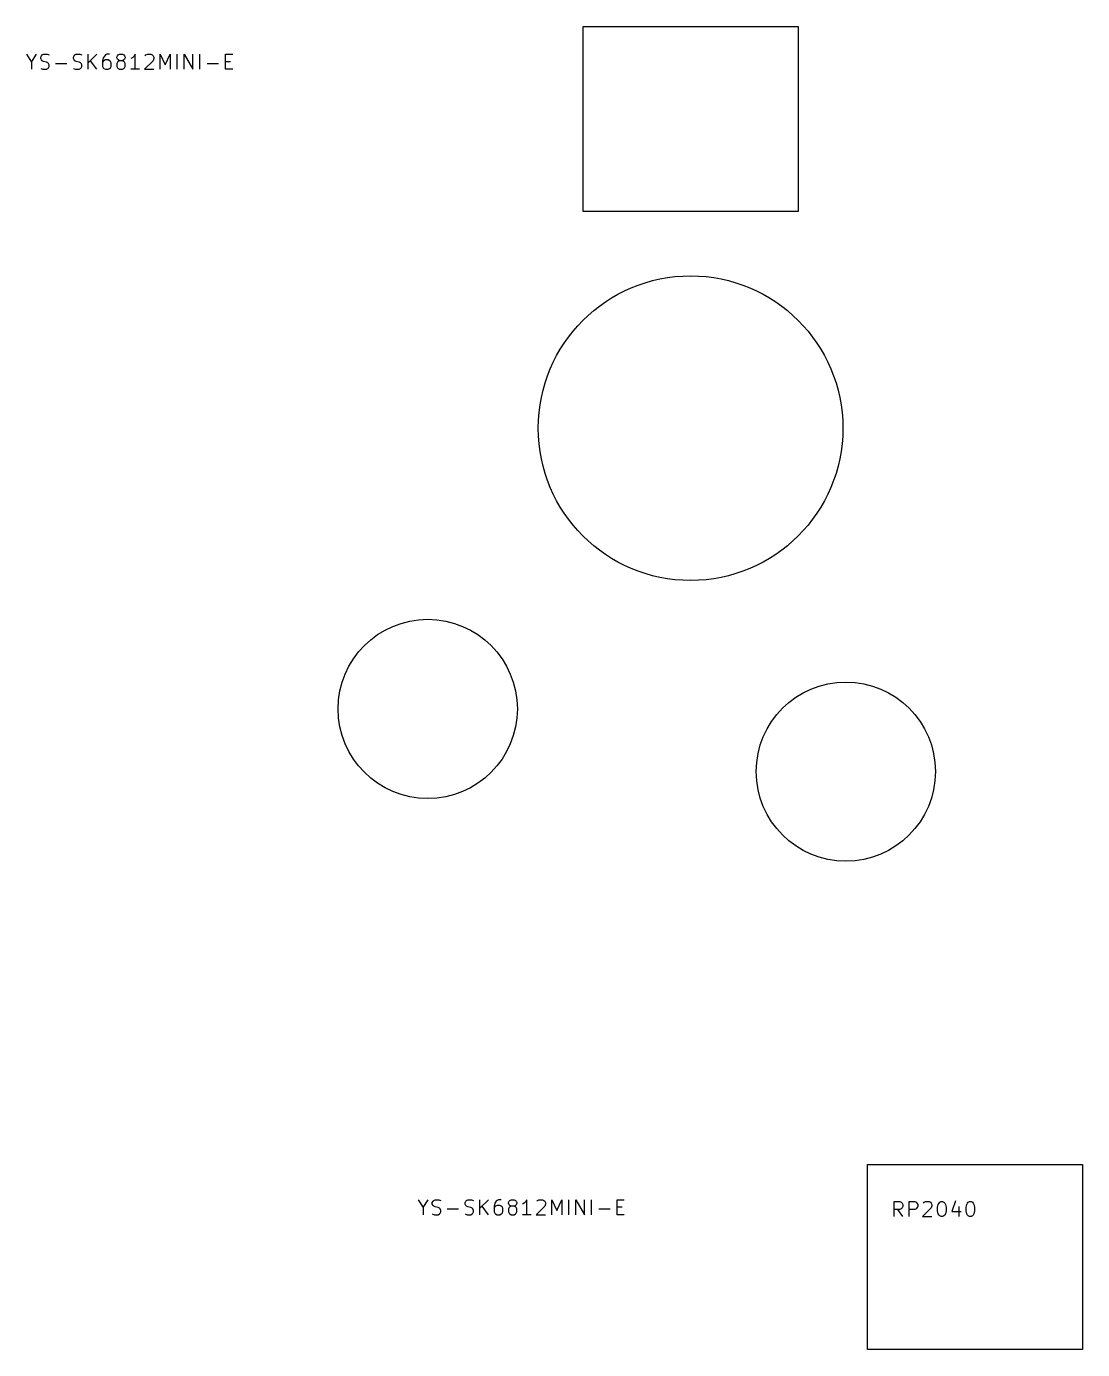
# Model space of a CAD drawing. Header units: millimetres. Extents: x -18 to 310, y -2 to 100.
# Drawn here: x 91.46 to 109.14, y 51.26 to 73.41 of the extents above; entities that cross this region are included whole.
import ezdxf

# ---------------------------------------------------------------- set-up
doc = ezdxf.new("R2010")
doc.units = ezdxf.units.MM
doc.layers.add('Edge.Cuts', color=254, linetype='CONTINUOUS', true_color=0xd0d2cd)
doc.layers.add('F.Fab', color=9, linetype='CONTINUOUS', true_color=0xafafaf)

msp = doc.modelspace()

# ---------------------------------------------------------------- linework, layer by layer
at = {"layer": 'Edge.Cuts', "linetype": 'CONTINUOUS'}
for p, q in [((100.78, 73.407), (104.38, 73.407)), ((100.78, 70.307), (100.78, 73.407)), ((104.38, 73.407), (104.38, 70.307)), ((104.38, 70.307), (100.78, 70.307)), ((105.5425, 54.357), (109.1425, 54.357)), ((105.5425, 51.257), (105.5425, 54.357)), ((109.1425, 54.357), (109.1425, 51.257)), ((109.1425, 51.257), (105.5425, 51.257))]:
    msp.add_line(p, q, dxfattribs=at)
at = {"layer": 'Edge.Cuts'}
for centre, radius in [((102.580045, 66.682), 2.549999), ((98.180045, 61.982), 1.499999), ((105.180045, 60.932), 1.499999)]:
    msp.add_circle(centre, radius, dxfattribs=at)
at = {"layer": 'F.Fab', "linetype": 'CONTINUOUS'}
for p, q in [((91.461655, 72.941426), (91.544988, 72.810473)), ((91.544988, 72.810473), (91.628322, 72.941426)), ((91.699751, 72.893807), (91.711655, 72.917616)), ((91.699751, 72.869997), (91.699751, 72.893807)), ((91.711655, 72.917616), (91.72356, 72.929521)), ((91.72356, 72.929521), (91.74737, 72.941426)), ((91.74737, 72.941426), (91.806893, 72.941426)), ((91.806893, 72.941426), (91.842608, 72.929521)), ((92.24737, 72.893807), (92.259274, 72.917616)), ((92.24737, 72.869997), (92.24737, 72.893807)), ((92.259274, 72.917616), (92.271179, 72.929521)), ((92.271179, 72.929521), (92.294989, 72.941426)), ((92.294989, 72.941426), (92.354512, 72.941426)), ((92.354512, 72.941426), (92.390227, 72.929521)), ((92.497369, 72.691426), (92.497369, 72.941426)), ((92.640226, 72.941426), (92.497369, 72.798569)), ((92.747369, 72.881902), (92.735465, 72.834283)), ((92.771179, 72.917616), (92.747369, 72.881902)), ((92.783084, 72.929521), (92.771179, 72.917616)), ((92.806893, 72.941426), (92.783084, 72.929521)), ((92.854512, 72.941426), (92.806893, 72.941426)), ((92.97356, 72.893807), (92.985464, 72.917616)), ((92.97356, 72.881902), (92.97356, 72.893807)), ((92.985464, 72.858092), (92.97356, 72.881902)), ((92.985464, 72.917616), (92.997369, 72.929521)), ((92.997369, 72.929521), (93.021179, 72.941426)), ((93.021179, 72.941426), (93.068798, 72.941426)), ((93.068798, 72.941426), (93.092607, 72.929521)), ((93.092607, 72.929521), (93.104512, 72.917616)), ((93.104512, 72.917616), (93.116417, 72.893807)), ((93.116417, 72.881902), (93.104512, 72.858092)), ((93.116417, 72.893807), (93.116417, 72.881902)), ((93.235464, 72.881902), (93.211655, 72.869997)), ((93.259274, 72.905711), (93.235464, 72.881902)), ((93.283083, 72.941426), (93.259274, 72.905711)), ((93.283083, 72.691426), (93.283083, 72.941426)), ((93.44975, 72.917616), (93.461654, 72.929521)), ((93.461654, 72.929521), (93.485464, 72.941426)), ((93.485464, 72.941426), (93.544988, 72.941426)), ((93.544988, 72.941426), (93.568797, 72.929521)), ((93.568797, 72.929521), (93.580702, 72.917616)), ((93.580702, 72.917616), (93.592607, 72.893807)), ((93.592607, 72.893807), (93.592607, 72.869997)), ((93.699749, 72.691426), (93.699749, 72.941426)), ((93.699749, 72.941426), (93.783083, 72.762854)), ((93.783083, 72.762854), (93.866416, 72.941426)), ((93.866416, 72.941426), (93.866416, 72.691426)), ((93.985463, 72.691426), (93.985463, 72.941426)), ((94.104511, 72.691426), (94.104511, 72.941426)), ((94.104511, 72.941426), (94.247368, 72.691426)), ((94.247368, 72.691426), (94.247368, 72.941426)), ((94.366416, 72.691426), (94.366416, 72.941426)), ((94.794988, 72.691426), (94.794988, 72.941426)), ((94.794988, 72.941426), (94.914036, 72.941426)), ((91.544988, 72.810473), (91.544988, 72.691426)), ((91.711655, 72.846188), (91.699751, 72.869997)), ((91.699751, 72.70333), (91.735465, 72.691426)), ((91.72356, 72.834283), (91.711655, 72.846188)), ((91.74737, 72.822378), (91.72356, 72.834283)), ((91.735465, 72.691426), (91.794989, 72.691426)), ((91.794989, 72.810473), (91.74737, 72.822378)), ((91.818798, 72.798569), (91.794989, 72.810473)), ((91.794989, 72.691426), (91.818798, 72.70333)), ((91.830703, 72.786664), (91.818798, 72.798569)), ((91.818798, 72.70333), (91.830703, 72.715235)), ((91.842608, 72.762854), (91.830703, 72.786664)), ((91.830703, 72.715235), (91.842608, 72.739045)), ((91.842608, 72.739045), (91.842608, 72.762854)), ((91.94975, 72.786664), (92.140227, 72.786664)), ((92.259274, 72.846188), (92.24737, 72.869997)), ((92.24737, 72.70333), (92.283084, 72.691426)), ((92.271179, 72.834283), (92.259274, 72.846188)), ((92.294989, 72.822378), (92.271179, 72.834283)), ((92.283084, 72.691426), (92.342608, 72.691426)), ((92.342608, 72.810473), (92.294989, 72.822378)), ((92.366417, 72.798569), (92.342608, 72.810473)), ((92.342608, 72.691426), (92.366417, 72.70333)), ((92.378322, 72.786664), (92.366417, 72.798569)), ((92.366417, 72.70333), (92.378322, 72.715235)), ((92.390227, 72.762854), (92.378322, 72.786664)), ((92.378322, 72.715235), (92.390227, 72.739045)), ((92.390227, 72.739045), (92.390227, 72.762854)), ((92.640226, 72.691426), (92.533084, 72.834283)), ((92.735465, 72.834283), (92.735465, 72.739045)), ((92.747369, 72.822378), (92.735465, 72.798569)), ((92.735465, 72.739045), (92.747369, 72.715235)), ((92.759274, 72.834283), (92.747369, 72.822378)), ((92.747369, 72.715235), (92.759274, 72.70333)), ((92.783084, 72.846188), (92.759274, 72.834283)), ((92.759274, 72.70333), (92.783084, 72.691426)), ((92.830703, 72.846188), (92.783084, 72.846188)), ((92.783084, 72.691426), (92.830703, 72.691426)), ((92.854512, 72.834283), (92.830703, 72.846188)), ((92.830703, 72.691426), (92.854512, 72.70333)), ((92.866417, 72.822378), (92.854512, 72.834283)), ((92.854512, 72.70333), (92.866417, 72.715235)), ((92.878322, 72.798569), (92.866417, 72.822378)), ((92.866417, 72.715235), (92.878322, 72.739045)), ((92.878322, 72.739045), (92.878322, 72.798569)), ((92.985464, 72.810473), (92.97356, 72.786664)), ((92.97356, 72.786664), (92.97356, 72.739045)), ((92.97356, 72.739045), (92.985464, 72.715235)), ((92.997369, 72.846188), (92.985464, 72.858092)), ((92.997369, 72.822378), (92.985464, 72.810473)), ((92.985464, 72.715235), (92.997369, 72.70333)), ((93.021179, 72.834283), (92.997369, 72.846188)), ((93.021179, 72.834283), (92.997369, 72.822378)), ((92.997369, 72.70333), (93.021179, 72.691426)), ((93.068798, 72.834283), (93.021179, 72.834283)), ((93.021179, 72.691426), (93.068798, 72.691426)), ((93.092607, 72.846188), (93.068798, 72.834283)), ((93.092607, 72.822378), (93.068798, 72.834283)), ((93.068798, 72.691426), (93.092607, 72.70333)), ((93.104512, 72.858092), (93.092607, 72.846188)), ((93.104512, 72.810473), (93.092607, 72.822378)), ((93.092607, 72.70333), (93.104512, 72.715235)), ((93.116417, 72.786664), (93.104512, 72.810473)), ((93.104512, 72.715235), (93.116417, 72.739045)), ((93.116417, 72.739045), (93.116417, 72.786664)), ((93.354512, 72.691426), (93.211655, 72.691426)), ((93.580702, 72.834283), (93.437845, 72.691426)), ((93.437845, 72.691426), (93.592607, 72.691426)), ((93.592607, 72.869997), (93.580702, 72.834283)), ((94.485464, 72.786664), (94.675941, 72.786664)), ((94.794988, 72.822378), (94.878322, 72.822378)), ((94.914036, 72.691426), (94.794988, 72.691426)), ((98.018655, 53.764926), (98.101988, 53.633973)), ((98.101988, 53.633973), (98.185322, 53.764926)), ((98.101988, 53.633973), (98.101988, 53.514926)), ((98.256751, 53.717307), (98.268655, 53.741116)), ((98.256751, 53.693497), (98.256751, 53.717307)), ((98.268655, 53.669688), (98.256751, 53.693497)), ((98.268655, 53.741116), (98.28056, 53.753021)), ((98.28056, 53.657783), (98.268655, 53.669688)), ((98.28056, 53.753021), (98.30437, 53.764926)), ((98.30437, 53.645878), (98.28056, 53.657783)), ((98.30437, 53.764926), (98.363893, 53.764926)), ((98.351989, 53.633973), (98.30437, 53.645878)), ((98.375798, 53.622069), (98.351989, 53.633973)), ((98.363893, 53.764926), (98.399608, 53.753021)), ((98.387703, 53.610164), (98.375798, 53.622069)), ((98.399608, 53.586354), (98.387703, 53.610164)), ((98.50675, 53.610164), (98.697227, 53.610164)), ((98.80437, 53.717307), (98.816274, 53.741116)), ((98.80437, 53.693497), (98.80437, 53.717307)), ((98.816274, 53.669688), (98.80437, 53.693497)), ((98.816274, 53.741116), (98.828179, 53.753021)), ((98.828179, 53.657783), (98.816274, 53.669688)), ((98.828179, 53.753021), (98.851989, 53.764926)), ((98.851989, 53.645878), (98.828179, 53.657783)), ((98.851989, 53.764926), (98.911512, 53.764926)), ((98.899608, 53.633973), (98.851989, 53.645878)), ((98.923417, 53.622069), (98.899608, 53.633973)), ((98.911512, 53.764926), (98.947227, 53.753021)), ((98.935322, 53.610164), (98.923417, 53.622069)), ((98.947227, 53.586354), (98.935322, 53.610164)), ((99.054369, 53.514926), (99.054369, 53.764926)), ((99.197226, 53.764926), (99.054369, 53.622069)), ((99.197226, 53.514926), (99.090084, 53.657783)), ((99.304369, 53.705402), (99.292465, 53.657783)), ((99.292465, 53.657783), (99.292465, 53.562545)), ((99.304369, 53.645878), (99.292465, 53.622069)), ((99.328179, 53.741116), (99.304369, 53.705402)), ((99.316274, 53.657783), (99.304369, 53.645878)), ((99.340084, 53.669688), (99.316274, 53.657783)), ((99.340084, 53.753021), (99.328179, 53.741116)), ((99.363893, 53.764926), (99.340084, 53.753021)), ((99.387703, 53.669688), (99.340084, 53.669688)), ((99.411512, 53.764926), (99.363893, 53.764926)), ((99.411512, 53.657783), (99.387703, 53.669688)), ((99.423417, 53.645878), (99.411512, 53.657783)), ((99.435322, 53.622069), (99.423417, 53.645878)), ((99.435322, 53.562545), (99.435322, 53.622069)), ((99.53056, 53.717307), (99.542464, 53.741116)), ((99.53056, 53.705402), (99.53056, 53.717307)), ((99.542464, 53.681592), (99.53056, 53.705402)), ((99.542464, 53.633973), (99.53056, 53.610164)), ((99.53056, 53.610164), (99.53056, 53.562545)), ((99.542464, 53.741116), (99.554369, 53.753021)), ((99.554369, 53.669688), (99.542464, 53.681592)), ((99.554369, 53.645878), (99.542464, 53.633973)), ((99.554369, 53.753021), (99.578179, 53.764926)), ((99.578179, 53.657783), (99.554369, 53.669688)), ((99.578179, 53.657783), (99.554369, 53.645878)), ((99.578179, 53.764926), (99.625798, 53.764926)), ((99.625798, 53.657783), (99.578179, 53.657783)), ((99.625798, 53.764926), (99.649607, 53.753021)), ((99.649607, 53.669688), (99.625798, 53.657783)), ((99.649607, 53.645878), (99.625798, 53.657783)), ((99.649607, 53.753021), (99.661512, 53.741116)), ((99.661512, 53.681592), (99.649607, 53.669688)), ((99.661512, 53.633973), (99.649607, 53.645878)), ((99.661512, 53.741116), (99.673417, 53.717307)), ((99.673417, 53.705402), (99.661512, 53.681592)), ((99.673417, 53.610164), (99.661512, 53.633973)), ((99.673417, 53.717307), (99.673417, 53.705402)), ((99.673417, 53.562545), (99.673417, 53.610164)), ((99.792464, 53.705402), (99.768655, 53.693497)), ((99.816274, 53.729211), (99.792464, 53.705402)), ((99.840083, 53.764926), (99.816274, 53.729211)), ((99.840083, 53.514926), (99.840083, 53.764926)), ((100.137702, 53.657783), (99.994845, 53.514926)), ((100.00675, 53.741116), (100.018654, 53.753021)), ((100.018654, 53.753021), (100.042464, 53.764926)), ((100.042464, 53.764926), (100.101988, 53.764926)), ((100.101988, 53.764926), (100.125797, 53.753021)), ((100.125797, 53.753021), (100.137702, 53.741116)), ((100.137702, 53.741116), (100.149607, 53.717307)), ((100.149607, 53.693497), (100.137702, 53.657783)), ((100.149607, 53.717307), (100.149607, 53.693497)), ((100.256749, 53.514926), (100.256749, 53.764926)), ((100.256749, 53.764926), (100.340083, 53.586354)), ((100.340083, 53.586354), (100.423416, 53.764926)), ((100.423416, 53.764926), (100.423416, 53.514926)), ((100.542463, 53.514926), (100.542463, 53.764926)), ((100.661511, 53.514926), (100.661511, 53.764926)), ((100.661511, 53.764926), (100.804368, 53.514926)), ((100.804368, 53.514926), (100.804368, 53.764926)), ((100.923416, 53.514926), (100.923416, 53.764926)), ((101.042464, 53.610164), (101.232941, 53.610164)), ((101.351988, 53.514926), (101.351988, 53.764926)), ((101.351988, 53.764926), (101.471036, 53.764926)), ((101.351988, 53.645878), (101.435322, 53.645878)), ((105.989666, 53.483982), (105.989666, 53.733982)), ((105.989666, 53.733982), (106.084904, 53.733982)), ((106.084904, 53.603029), (105.989666, 53.603029)), ((106.132523, 53.483982), (106.04919, 53.603029)), ((106.084904, 53.733982), (106.108714, 53.722077)), ((106.108714, 53.614934), (106.084904, 53.603029)), ((106.108714, 53.722077), (106.120619, 53.710172)), ((106.120619, 53.626839), (106.108714, 53.614934)), ((106.120619, 53.710172), (106.132523, 53.686363)), ((106.132523, 53.650648), (106.120619, 53.626839)), ((106.132523, 53.686363), (106.132523, 53.650648)), ((106.239666, 53.483982), (106.239666, 53.733982)), ((106.239666, 53.733982), (106.334904, 53.733982)), ((106.334904, 53.603029), (106.239666, 53.603029)), ((106.334904, 53.733982), (106.358714, 53.722077)), ((106.358714, 53.614934), (106.334904, 53.603029)), ((106.358714, 53.722077), (106.370619, 53.710172)), ((106.370619, 53.626839), (106.358714, 53.614934)), ((106.370619, 53.710172), (106.382523, 53.686363)), ((106.382523, 53.650648), (106.370619, 53.626839)), ((106.382523, 53.686363), (106.382523, 53.650648)), ((106.608714, 53.626839), (106.465857, 53.483982)), ((106.477762, 53.710172), (106.489666, 53.722077)), ((106.489666, 53.722077), (106.513476, 53.733982)), ((106.513476, 53.733982), (106.573, 53.733982)), ((106.573, 53.733982), (106.596809, 53.722077)), ((106.596809, 53.722077), (106.608714, 53.710172)), ((106.608714, 53.710172), (106.620619, 53.686363)), ((106.620619, 53.662553), (106.608714, 53.626839)), ((106.620619, 53.686363), (106.620619, 53.662553)), ((106.715857, 53.638744), (106.727761, 53.686363)), ((106.715857, 53.57922), (106.715857, 53.638744)), ((106.727761, 53.686363), (106.739666, 53.710172)), ((106.739666, 53.710172), (106.751571, 53.722077)), ((106.751571, 53.722077), (106.77538, 53.733982)), ((106.77538, 53.733982), (106.79919, 53.733982)), ((106.79919, 53.733982), (106.822999, 53.722077)), ((106.822999, 53.722077), (106.834904, 53.710172)), ((106.834904, 53.710172), (106.846809, 53.686363)), ((106.846809, 53.686363), (106.858714, 53.638744)), ((106.858714, 53.638744), (106.858714, 53.57922)), ((107.013475, 53.745886), (106.953952, 53.567315)), ((107.072999, 53.650648), (107.072999, 53.483982)), ((107.192047, 53.638744), (107.203951, 53.686363)), ((107.192047, 53.57922), (107.192047, 53.638744)), ((107.203951, 53.686363), (107.215856, 53.710172)), ((107.215856, 53.710172), (107.227761, 53.722077)), ((107.227761, 53.722077), (107.25157, 53.733982)), ((107.25157, 53.733982), (107.27538, 53.733982)), ((107.27538, 53.733982), (107.299189, 53.722077)), ((107.299189, 53.722077), (107.311094, 53.710172)), ((107.311094, 53.710172), (107.322999, 53.686363)), ((107.322999, 53.686363), (107.334904, 53.638744)), ((107.334904, 53.638744), (107.334904, 53.57922)), ((98.256751, 53.52683), (98.292465, 53.514926)), ((98.292465, 53.514926), (98.351989, 53.514926)), ((98.351989, 53.514926), (98.375798, 53.52683)), ((98.375798, 53.52683), (98.387703, 53.538735)), ((98.387703, 53.538735), (98.399608, 53.562545)), ((98.399608, 53.562545), (98.399608, 53.586354)), ((98.80437, 53.52683), (98.840084, 53.514926)), ((98.840084, 53.514926), (98.899608, 53.514926)), ((98.899608, 53.514926), (98.923417, 53.52683)), ((98.923417, 53.52683), (98.935322, 53.538735)), ((98.935322, 53.538735), (98.947227, 53.562545)), ((98.947227, 53.562545), (98.947227, 53.586354)), ((99.292465, 53.562545), (99.304369, 53.538735)), ((99.304369, 53.538735), (99.316274, 53.52683)), ((99.316274, 53.52683), (99.340084, 53.514926)), ((99.340084, 53.514926), (99.387703, 53.514926)), ((99.387703, 53.514926), (99.411512, 53.52683)), ((99.411512, 53.52683), (99.423417, 53.538735)), ((99.423417, 53.538735), (99.435322, 53.562545)), ((99.53056, 53.562545), (99.542464, 53.538735)), ((99.542464, 53.538735), (99.554369, 53.52683)), ((99.554369, 53.52683), (99.578179, 53.514926)), ((99.578179, 53.514926), (99.625798, 53.514926)), ((99.625798, 53.514926), (99.649607, 53.52683)), ((99.649607, 53.52683), (99.661512, 53.538735)), ((99.661512, 53.538735), (99.673417, 53.562545)), ((99.911512, 53.514926), (99.768655, 53.514926)), ((99.994845, 53.514926), (100.149607, 53.514926)), ((101.471036, 53.514926), (101.351988, 53.514926)), ((106.465857, 53.483982), (106.620619, 53.483982)), ((106.727761, 53.531601), (106.715857, 53.57922)), ((106.739666, 53.507791), (106.727761, 53.531601)), ((106.751571, 53.495886), (106.739666, 53.507791)), ((106.77538, 53.483982), (106.751571, 53.495886)), ((106.79919, 53.483982), (106.77538, 53.483982)), ((106.822999, 53.495886), (106.79919, 53.483982)), ((106.834904, 53.507791), (106.822999, 53.495886)), ((106.846809, 53.531601), (106.834904, 53.507791)), ((106.858714, 53.57922), (106.846809, 53.531601)), ((106.953952, 53.567315), (107.108713, 53.567315)), ((107.203951, 53.531601), (107.192047, 53.57922)), ((107.215856, 53.507791), (107.203951, 53.531601)), ((107.227761, 53.495886), (107.215856, 53.507791)), ((107.25157, 53.483982), (107.227761, 53.495886)), ((107.27538, 53.483982), (107.25157, 53.483982)), ((107.299189, 53.495886), (107.27538, 53.483982)), ((107.311094, 53.507791), (107.299189, 53.495886)), ((107.322999, 53.531601), (107.311094, 53.507791)), ((107.334904, 53.57922), (107.322999, 53.531601))]:
    msp.add_line(p, q, dxfattribs=at)
at = {"layer": 'F.Fab'}
for centre, radius in [((102.580045, 66.682), 2.549999), ((98.180045, 61.982), 1.499999), ((105.180045, 60.932), 1.499999)]:
    msp.add_circle(centre, radius, dxfattribs=at)

doc.saveas('drawing.dxf')
